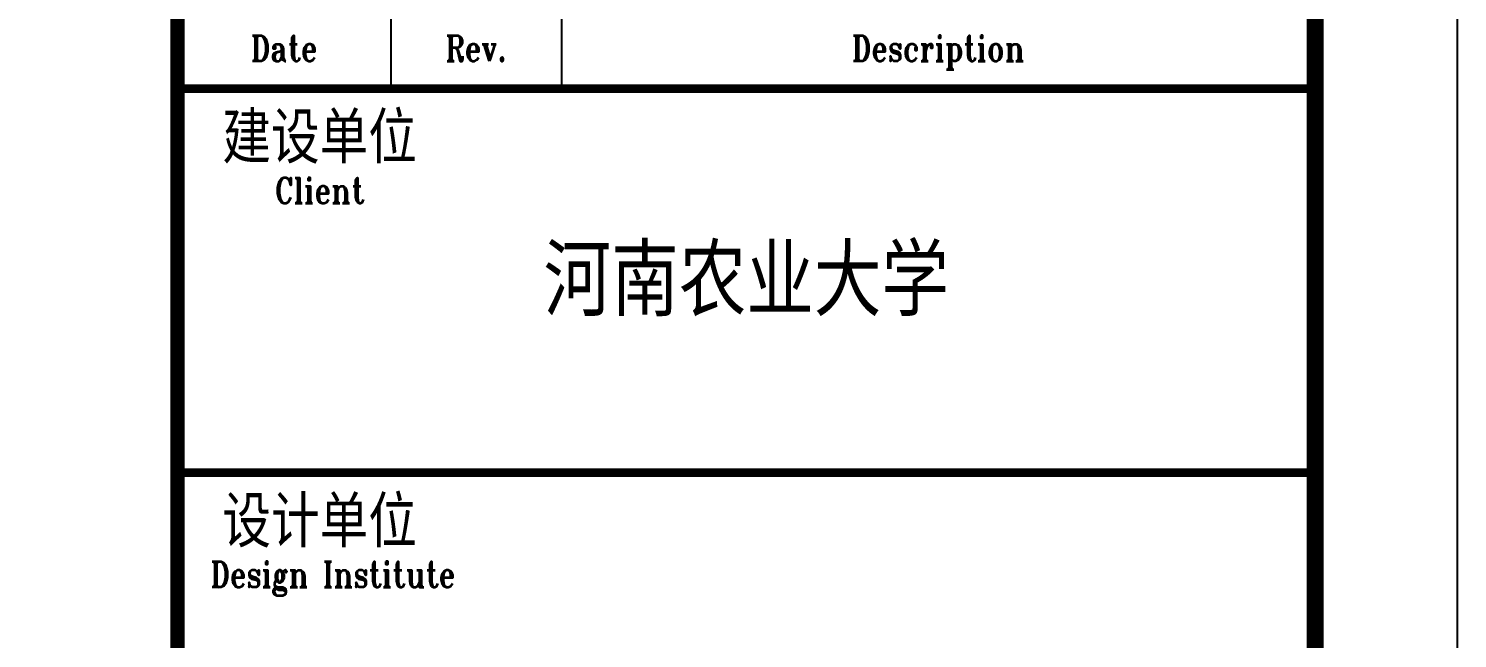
# Model space of a CAD drawing. Extents: x 239268 to 489116, y -316056 to -246175.
# Drawn here: x 457424 to 460972, y -262726 to -261211 of the extents above; entities that cross this region are included whole.
import ezdxf
from ezdxf.enums import TextEntityAlignment as Align

# ---------------------------------------------------------------- set-up
doc = ezdxf.new("R2010")
doc.units = 0
doc.header["$LTSCALE"] = 1000
doc.header["$MEASUREMENT"] = 0
doc.layers.add('图框', color=85, linetype='CONTINUOUS')
doc.styles.add('TKZ1_tjhts.shx', font='tjromant.shx', dxfattribs={"bigfont": 'tjhts.shx'})
doc.styles.add('TKZ2_tjkts.shx', font='tjromant.shx', dxfattribs={"bigfont": 'tjkts.shx'})

# ---------------------------------------------------------------- blocks, each defined once
blk = doc.blocks.new('TJAD_TK_A0')
at = {"layer": '图框'}
for p, q in [((2162, -441.7), (2162, 399.3)), ((2087, 389.3), (2087, -30.7)), ((2099, 389.3), (2099, -30.7)), ((2072, -30.7), (2152, -30.7))]:
    blk.add_line(p, q, dxfattribs=at)
at = {"layer": '图框', "const_width": 1.2}
blk.add_lwpolyline([(2152, -431.7), (2152, 389.3), (998, 389.3), (998, -431.7)], close=True, dxfattribs=at)
at = {"layer": '图框'}
for points, const_width in [([(2072, 389.3), (2072, -431.7)], 1), ([(2072, -30.7), (2152, -30.7)], 0.6), ([(2072, -57.7), (2152, -57.7)], 0.6)]:
    blk.add_lwpolyline(points, dxfattribs=dict(at, const_width=const_width))
at = {"layer": '图框', "style": 'TKZ2_tjkts.shx', "width": 0.8}
for s, p in [('Date', (2079.5, -27.86)), ('Rev.', (2093, -27.86)), ('Description', (2125.5, -27.86)), ('Client', (2082, -37.86)), ('Design Institute', (2082.93, -64.86))]:
    blk.add_text(s, height=1.8, dxfattribs=at).set_placement(p, align=Align.MIDDLE_CENTER)
at = {"layer": '图框', "style": 'TKZ2_tjkts.shx'}
for s, p in [('建设单位', (2082, -34.16)), ('设计单位', (2082, -61.16))]:
    blk.add_text(s, height=3.6, dxfattribs=at).set_placement(p, align=Align.MIDDLE_CENTER)

msp = doc.modelspace()

# ---------------------------------------------------------------- linework, layer by layer
at = {"layer": '图框', "color": 1}
msp.add_lwpolyline([(419864.8, -246528.2), (457793.2, -246528.2), (457793.2, -275521.9), (419864.8, -275521.9)], close=True, dxfattribs=at)

# ---------------------------------------------------------------- block references
at = {"layer": '图框', "xscale": 35.31510107015492, "yscale": 35.31510107015492, "zscale": 35.31510107015458}
msp.add_blockref('TJAD_TK_A0', (384620.3, -260276.3), dxfattribs=at)

# ---------------------------------------------------------------- texts
at = {"layer": '图框', "color": 3, "style": 'TKZ1_tjhts.shx'}
msp.add_text('河南农业大学', height=176.58, dxfattribs=at).set_placement((459205.8, -261837.3), align=Align.MIDDLE_CENTER)

doc.saveas('drawing.dxf')
